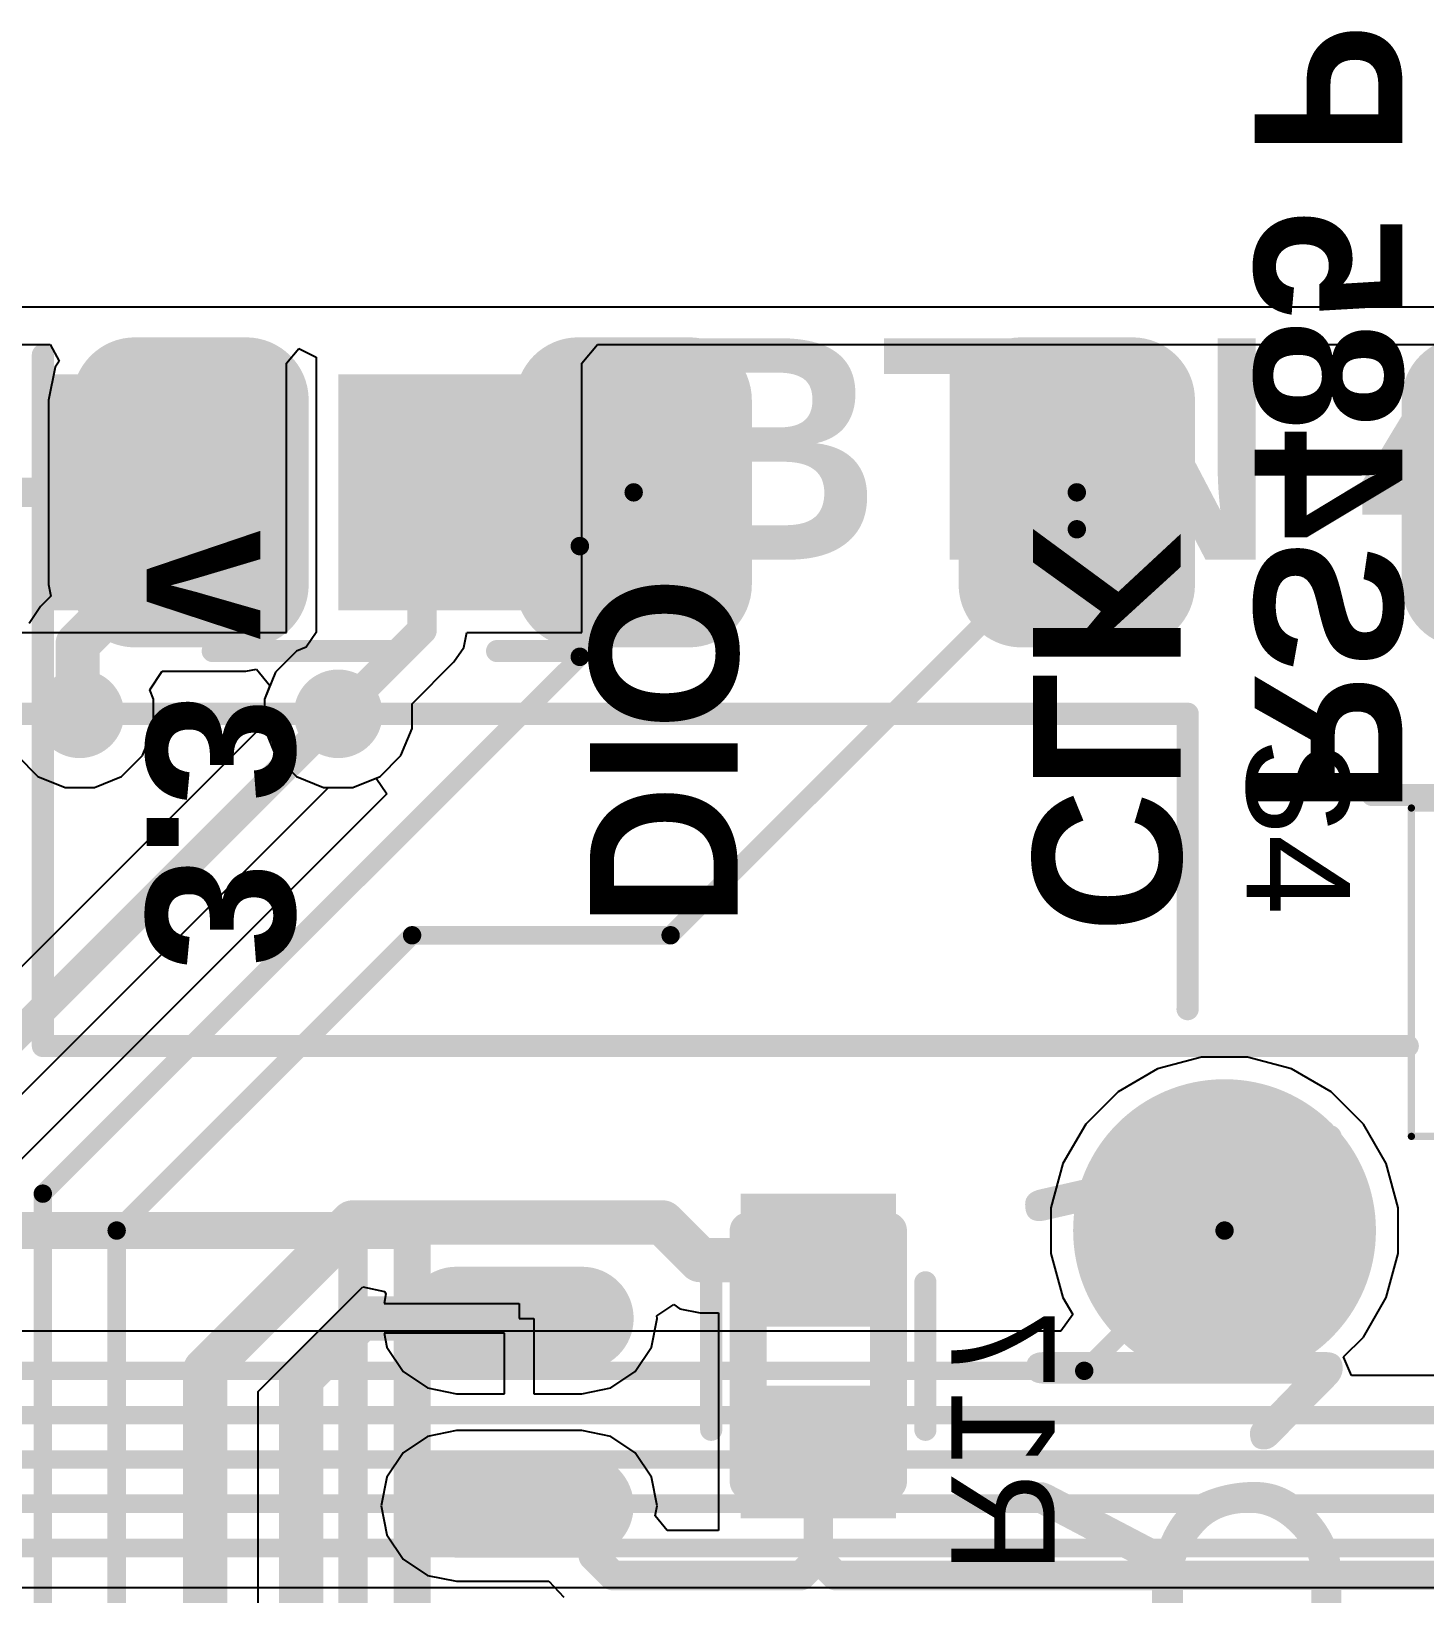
# Model space of a CAD drawing. Header units: inches. Extents: x -0.1 to 88.5, y -0.1 to 66.5.
# Drawn here: x 32.42 to 41.86, y 6.29 to 16.87 of the extents above; entities that cross this region are included whole.
import ezdxf

# ---------------------------------------------------------------- set-up
doc = ezdxf.new("R2010")
doc.units = ezdxf.units.IN
for name, color, linetype in [('Assembly Notes', 56, 'Continuous'), ('Bottom Layer', 5, 'Continuous'), ('Bottom Overlay', 54, 'Continuous'), ('Bottom Paste', 16, 'Continuous'), ('Bottom Solder', 6, 'Continuous'), ('Mechanical 13', 56, 'Continuous'), ('Mechanical 15', 56, 'Continuous'), ('Mechanical 3', 76, 'Continuous'), ('Mechanical 4', 56, 'Continuous'), ('Multi-Layer', 9, 'Continuous'), ('Pad Holes', 156, 'Continuous'), ('Top Layer', 1, 'Continuous'), ('Top Overlay', 2, 'Continuous'), ('Top Paste', 8, 'Continuous'), ('Top Solder', 216, 'Continuous'), ('Via Holes', 16, 'Continuous')]:
    doc.layers.add(name, color=color, linetype=linetype)
doc.styles.add('Arial', font='', dxfattribs={"height": 0.2})
doc.styles.add('Century Gothic_Bold', font='', dxfattribs={"height": 0.2})
doc.styles.add('GOST type B', font='', dxfattribs={"height": 0.2})
doc.styles.get('Arial').set_extended_font_data('Arial')
doc.styles.get('Century Gothic_Bold').set_extended_font_data('Century Gothic', bold=True)
doc.styles.get('GOST type B').set_extended_font_data('GOST type B')

# ---------------------------------------------------------------- blocks, each defined once
blk = doc.blocks.new('SS_PAD_B_71')
at = {"layer": 'Bottom Layer'}
h = blk.add_hatch(color=5, dxfattribs=at)
edge = h.paths.add_edge_path()
edge.add_arc((0.625, 0.375), 0.375, 0, 90)
edge.add_line((0.625, 0.75), (-0.625, 0.75))
edge.add_arc((-0.625, 0.375), 0.375, 90, 180)
edge.add_line((-1, 0.375), (-1, -0.375))
edge.add_arc((-0.625, -0.375), 0.375, 180, 270)
edge.add_line((-0.625, -0.75), (0.625, -0.75))
edge.add_arc((0.625, -0.375), 0.375, 270, 360)
edge.add_line((1, -0.375), (1, 0.375))
at = {"layer": 'Bottom Paste'}
h = blk.add_hatch(color=16, dxfattribs=at)
edge = h.paths.add_edge_path()
edge.add_arc((0.625, 0.375), 0.375, 0, 90)
edge.add_line((0.625, 0.75), (-0.625, 0.75))
edge.add_arc((-0.625, 0.375), 0.375, 90, 180)
edge.add_line((-1, 0.375), (-1, -0.375))
edge.add_arc((-0.625, -0.375), 0.375, 180, 270)
edge.add_line((-0.625, -0.75), (0.625, -0.75))
edge.add_arc((0.625, -0.375), 0.375, 270, 360)
edge.add_line((1, -0.375), (1, 0.375))
at = {"layer": 'Bottom Solder'}
h = blk.add_hatch(color=6, dxfattribs=at)
edge = h.paths.add_edge_path()
edge.add_arc((0.625, 0.375), 0.425, 0, 90)
edge.add_line((0.625, 0.8), (-0.625, 0.8))
edge.add_arc((-0.625, 0.375), 0.425, 90, 180)
edge.add_line((-1.05, 0.375), (-1.05, -0.375))
edge.add_arc((-0.625, -0.375), 0.425, 180, 270)
edge.add_line((-0.625, -0.8), (0.625, -0.8))
edge.add_arc((0.625, -0.375), 0.425, 270, 360)
edge.add_line((1.05, -0.375), (1.05, 0.375))
blk = doc.blocks.new('1206R_B_72')
at = {"layer": 'Bottom Layer'}
for points in [[(-1.985, 0.86), (-0.935, 0.86), (-0.935, -0.86), (-1.985, -0.86)], [(0.935, 0.86), (1.985, 0.86), (1.985, -0.86), (0.935, -0.86)]]:
    blk.add_hatch(color=5, dxfattribs=at).paths.add_polyline_path(points)
at = {"layer": 'Bottom Paste'}
for points in [[(-1.985, 0.86), (-0.935, 0.86), (-0.935, -0.86), (-1.985, -0.86)], [(0.935, 0.86), (1.985, 0.86), (1.985, -0.86), (0.935, -0.86)]]:
    blk.add_hatch(color=16, dxfattribs=at).paths.add_polyline_path(points)
at = {"layer": 'Bottom Solder'}
for points in [[(-2.035, 0.91), (-0.885, 0.91), (-0.885, -0.91), (-2.035, -0.91)], [(0.885, 0.91), (2.035, 0.91), (2.035, -0.91), (0.885, -0.91)]]:
    blk.add_hatch(color=6, dxfattribs=at).paths.add_polyline_path(points)
at = {"layer": 'Bottom Overlay'}
for points in [[(-0.625, 0.8, 0.15, 0.15, 0), (0.625, 0.8, 0.15, 0.15, 0)], [(-0.625, -0.8, 0.15, 0.15, 0), (0.625, -0.8, 0.15, 0.15, 0)]]:
    blk.add_lwpolyline(points, format="xyseb", dxfattribs=at)
for points in [[(-0.663, 0.8, 0.075, 0.075, 1), (-0.587, 0.8, 0.075, 0.075, 1)], [(0.587, 0.8, 0.075, 0.075, 1), (0.663, 0.8, 0.075, 0.075, 1)], [(-0.663, -0.8, 0.075, 0.075, 1), (-0.587, -0.8, 0.075, 0.075, 1)], [(0.587, -0.8, 0.075, 0.075, 1), (0.663, -0.8, 0.075, 0.075, 1)]]:
    blk.add_lwpolyline(points, format="xyseb", close=True, dxfattribs=at)
at = {"layer": 'Mechanical 13'}
for points in [[(-1.63, -0.85, 0.127, 0.127, 0), (-1.63, 0.85, 0.127, 0.127, 0)], [(-1.63, 0.85, 0.127, 0.127, 0), (1.63, 0.85, 0.127, 0.127, 0)], [(1.63, -0.85, 0.127, 0.127, 0), (1.63, 0.85, 0.127, 0.127, 0)], [(-1.63, -0.85, 0.127, 0.127, 0), (1.63, -0.85, 0.127, 0.127, 0)]]:
    blk.add_lwpolyline(points, format="xyseb", dxfattribs=at)
for points in [[(-1.662, 0.85, 0.0635, 0.0635, 1), (-1.598, 0.85, 0.0635, 0.0635, 1)], [(-1.662, 0.85, 0.0635, 0.0635, 1), (-1.598, 0.85, 0.0635, 0.0635, 1)], [(1.598, 0.85, 0.0635, 0.0635, 1), (1.662, 0.85, 0.0635, 0.0635, 1)], [(1.598, 0.85, 0.0635, 0.0635, 1), (1.662, 0.85, 0.0635, 0.0635, 1)], [(-1.662, -0.85, 0.0635, 0.0635, 1), (-1.598, -0.85, 0.0635, 0.0635, 1)], [(-1.662, -0.85, 0.0635, 0.0635, 1), (-1.598, -0.85, 0.0635, 0.0635, 1)], [(1.598, -0.85, 0.0635, 0.0635, 1), (1.662, -0.85, 0.0635, 0.0635, 1)], [(1.598, -0.85, 0.0635, 0.0635, 1), (1.662, -0.85, 0.0635, 0.0635, 1)]]:
    blk.add_lwpolyline(points, format="xyseb", close=True, dxfattribs=at)
at = {"layer": 'Mechanical 15'}
for points in [[(-2.235, -1.112, 0.05, 0.05, 0), (-2.235, 1.112, 0.05, 0.05, 0)], [(-2.235, 1.112, 0.05, 0.05, 0), (2.235, 1.112, 0.05, 0.05, 0)], [(2.235, -1.112, 0.05, 0.05, 0), (2.235, 1.112, 0.05, 0.05, 0)], [(-2.235, -1.112, 0.05, 0.05, 0), (2.235, -1.112, 0.05, 0.05, 0)]]:
    blk.add_lwpolyline(points, format="xyseb", dxfattribs=at)
for points in [[(-2.247, 1.112, 0.025, 0.025, 1), (-2.223, 1.112, 0.025, 0.025, 1)], [(-2.247, 1.112, 0.025, 0.025, 1), (-2.223, 1.112, 0.025, 0.025, 1)], [(2.223, 1.112, 0.025, 0.025, 1), (2.247, 1.112, 0.025, 0.025, 1)], [(2.223, 1.112, 0.025, 0.025, 1), (2.247, 1.112, 0.025, 0.025, 1)], [(-2.247, -1.112, 0.025, 0.025, 1), (-2.223, -1.112, 0.025, 0.025, 1)], [(-2.247, -1.112, 0.025, 0.025, 1), (-2.223, -1.112, 0.025, 0.025, 1)], [(2.223, -1.112, 0.025, 0.025, 1), (2.247, -1.112, 0.025, 0.025, 1)], [(2.223, -1.112, 0.025, 0.025, 1), (2.247, -1.112, 0.025, 0.025, 1)]]:
    blk.add_lwpolyline(points, format="xyseb", close=True, dxfattribs=at)
blk = doc.blocks.new('0603R_B_74')
at = {"layer": 'Bottom Layer'}
for points in [[(-0.25, 0.475), (-0.25, -0.475), (-1.05, -0.475), (-1.05, 0.475)], [(1.05, 0.475), (1.05, -0.475), (0.25, -0.475), (0.25, 0.475)]]:
    blk.add_hatch(color=5, dxfattribs=at).paths.add_polyline_path(points)
at = {"layer": 'Bottom Paste'}
for points in [[(-0.25, 0.475), (-0.25, -0.475), (-1.05, -0.475), (-1.05, 0.475)], [(1.05, 0.475), (1.05, -0.475), (0.25, -0.475), (0.25, 0.475)]]:
    blk.add_hatch(color=16, dxfattribs=at).paths.add_polyline_path(points)
at = {"layer": 'Bottom Solder'}
for points in [[(-0.2, 0.525), (-0.2, -0.525), (-1.1, -0.525), (-1.1, 0.525)], [(1.1, 0.525), (1.1, -0.525), (0.2, -0.525), (0.2, 0.525)]]:
    blk.add_hatch(color=6, dxfattribs=at).paths.add_polyline_path(points)
at = {"layer": 'Assembly Notes'}
for points in [[(-0.85, 0.475, 0.25, 0.25, 0), (-0.85, -0.475, 0.25, 0.25, 0)], [(-0.85, 0.475, 0.25, 0.25, 0), (0.85, 0.475, 0.25, 0.25, 0)], [(0.85, 0.475, 0.25, 0.25, 0), (0.85, -0.475, 0.25, 0.25, 0)], [(-0.85, -0.475, 0.25, 0.25, 0), (0.85, -0.475, 0.25, 0.25, 0)]]:
    blk.add_lwpolyline(points, format="xyseb", dxfattribs=at)
for points in [[(-0.913, 0.475, 0.125, 0.125, 1), (-0.788, 0.475, 0.125, 0.125, 1)], [(-0.913, 0.475, 0.125, 0.125, 1), (-0.788, 0.475, 0.125, 0.125, 1)], [(0.787, 0.475, 0.125, 0.125, 1), (0.912, 0.475, 0.125, 0.125, 1)], [(0.787, 0.475, 0.125, 0.125, 1), (0.912, 0.475, 0.125, 0.125, 1)], [(-0.913, -0.475, 0.125, 0.125, 1), (-0.788, -0.475, 0.125, 0.125, 1)], [(-0.913, -0.475, 0.125, 0.125, 1), (-0.788, -0.475, 0.125, 0.125, 1)], [(0.787, -0.475, 0.125, 0.125, 1), (0.912, -0.475, 0.125, 0.125, 1)], [(0.787, -0.475, 0.125, 0.125, 1), (0.912, -0.475, 0.125, 0.125, 1)]]:
    blk.add_lwpolyline(points, format="xyseb", close=True, dxfattribs=at)
at = {"layer": 'Bottom Overlay'}
for points in [[(-0.5, 0.725, 0.15, 0.15, 0), (0.5, 0.725, 0.15, 0.15, 0)], [(-0.5, -0.725, 0.15, 0.15, 0), (0.5, -0.725, 0.15, 0.15, 0)]]:
    blk.add_lwpolyline(points, format="xyseb", dxfattribs=at)
for points in [[(-0.537, 0.725, 0.075, 0.075, 1), (-0.462, 0.725, 0.075, 0.075, 1)], [(0.462, 0.725, 0.075, 0.075, 1), (0.537, 0.725, 0.075, 0.075, 1)], [(-0.537, -0.725, 0.075, 0.075, 1), (-0.462, -0.725, 0.075, 0.075, 1)], [(0.462, -0.725, 0.075, 0.075, 1), (0.537, -0.725, 0.075, 0.075, 1)]]:
    blk.add_lwpolyline(points, format="xyseb", close=True, dxfattribs=at)
at = {"layer": 'Assembly Notes', "style": 'GOST type B', "text_generation_flag": 2}
blk.add_text('R17', height=2.15, rotation=180, dxfattribs=at).set_placement((-2.4, -1.4))
blk = doc.blocks.new('SOIC_8_B_75')
at = {"layer": 'Bottom Layer'}
h = blk.add_hatch(color=5, dxfattribs=at)
edge = h.paths.add_edge_path()
edge.add_arc((-3.15, 1.905), 0.3, 90, 270)
edge.add_line((-3.15, 1.605), (-2.3, 1.605))
edge.add_arc((-2.3, 1.905), 0.3, 270, 450)
edge.add_line((-2.3, 2.205), (-3.15, 2.205))
h = blk.add_hatch(color=5, dxfattribs=at)
edge = h.paths.add_edge_path()
edge.add_arc((2.3, 1.905), 0.3, 90, 270)
edge.add_line((2.3, 1.605), (3.15, 1.605))
edge.add_arc((3.15, 1.905), 0.3, 270, 450)
edge.add_line((3.15, 2.205), (2.3, 2.205))
h = blk.add_hatch(color=5, dxfattribs=at)
edge = h.paths.add_edge_path()
edge.add_arc((-3.15, 0.635), 0.3, 90, 270)
edge.add_line((-3.15, 0.335), (-2.3, 0.335))
edge.add_arc((-2.3, 0.635), 0.3, 270, 450)
edge.add_line((-2.3, 0.935), (-3.15, 0.935))
h = blk.add_hatch(color=5, dxfattribs=at)
edge = h.paths.add_edge_path()
edge.add_arc((2.3, 0.635), 0.3, 90, 270)
edge.add_line((2.3, 0.335), (3.15, 0.335))
edge.add_arc((3.15, 0.635), 0.3, 270, 450)
edge.add_line((3.15, 0.935), (2.3, 0.935))
h = blk.add_hatch(color=5, dxfattribs=at)
edge = h.paths.add_edge_path()
edge.add_arc((-3.15, -0.635), 0.3, 90, 270)
edge.add_line((-3.15, -0.935), (-2.3, -0.935))
edge.add_arc((-2.3, -0.635), 0.3, 270, 450)
edge.add_line((-2.3, -0.335), (-3.15, -0.335))
h = blk.add_hatch(color=5, dxfattribs=at)
edge = h.paths.add_edge_path()
edge.add_arc((2.3, -0.635), 0.3, 90, 270)
edge.add_line((2.3, -0.935), (3.15, -0.935))
edge.add_arc((3.15, -0.635), 0.3, 270, 450)
edge.add_line((3.15, -0.335), (2.3, -0.335))
blk.add_hatch(color=5, dxfattribs=at).paths.add_polyline_path([(-2, -1.605), (-2, -2.205), (-3.45, -2.205), (-3.45, -1.605)])
h = blk.add_hatch(color=5, dxfattribs=at)
edge = h.paths.add_edge_path()
edge.add_arc((2.3, -1.905), 0.3, 90, 270)
edge.add_line((2.3, -2.205), (3.15, -2.205))
edge.add_arc((3.15, -1.905), 0.3, 270, 450)
edge.add_line((3.15, -1.605), (2.3, -1.605))
at = {"layer": 'Bottom Paste'}
h = blk.add_hatch(color=16, dxfattribs=at)
edge = h.paths.add_edge_path()
edge.add_arc((-3.15, 1.905), 0.3, 90, 270)
edge.add_line((-3.15, 1.605), (-2.3, 1.605))
edge.add_arc((-2.3, 1.905), 0.3, 270, 450)
edge.add_line((-2.3, 2.205), (-3.15, 2.205))
h = blk.add_hatch(color=16, dxfattribs=at)
edge = h.paths.add_edge_path()
edge.add_arc((2.3, 1.905), 0.3, 90, 270)
edge.add_line((2.3, 1.605), (3.15, 1.605))
edge.add_arc((3.15, 1.905), 0.3, 270, 450)
edge.add_line((3.15, 2.205), (2.3, 2.205))
h = blk.add_hatch(color=16, dxfattribs=at)
edge = h.paths.add_edge_path()
edge.add_arc((-3.15, 0.635), 0.3, 90, 270)
edge.add_line((-3.15, 0.335), (-2.3, 0.335))
edge.add_arc((-2.3, 0.635), 0.3, 270, 450)
edge.add_line((-2.3, 0.935), (-3.15, 0.935))
h = blk.add_hatch(color=16, dxfattribs=at)
edge = h.paths.add_edge_path()
edge.add_arc((2.3, 0.635), 0.3, 90, 270)
edge.add_line((2.3, 0.335), (3.15, 0.335))
edge.add_arc((3.15, 0.635), 0.3, 270, 450)
edge.add_line((3.15, 0.935), (2.3, 0.935))
h = blk.add_hatch(color=16, dxfattribs=at)
edge = h.paths.add_edge_path()
edge.add_arc((-3.15, -0.635), 0.3, 90, 270)
edge.add_line((-3.15, -0.935), (-2.3, -0.935))
edge.add_arc((-2.3, -0.635), 0.3, 270, 450)
edge.add_line((-2.3, -0.335), (-3.15, -0.335))
h = blk.add_hatch(color=16, dxfattribs=at)
edge = h.paths.add_edge_path()
edge.add_arc((2.3, -0.635), 0.3, 90, 270)
edge.add_line((2.3, -0.935), (3.15, -0.935))
edge.add_arc((3.15, -0.635), 0.3, 270, 450)
edge.add_line((3.15, -0.335), (2.3, -0.335))
blk.add_hatch(color=16, dxfattribs=at).paths.add_polyline_path([(-2, -1.605), (-2, -2.205), (-3.45, -2.205), (-3.45, -1.605)])
h = blk.add_hatch(color=16, dxfattribs=at)
edge = h.paths.add_edge_path()
edge.add_arc((2.3, -1.905), 0.3, 90, 270)
edge.add_line((2.3, -2.205), (3.15, -2.205))
edge.add_arc((3.15, -1.905), 0.3, 270, 450)
edge.add_line((3.15, -1.605), (2.3, -1.605))
at = {"layer": 'Bottom Solder'}
h = blk.add_hatch(color=6, dxfattribs=at)
edge = h.paths.add_edge_path()
edge.add_arc((-3.15, 1.905), 0.35, 90, 270)
edge.add_line((-3.15, 1.555), (-2.3, 1.555))
edge.add_arc((-2.3, 1.905), 0.35, 270, 450)
edge.add_line((-2.3, 2.255), (-3.15, 2.255))
h = blk.add_hatch(color=6, dxfattribs=at)
edge = h.paths.add_edge_path()
edge.add_arc((2.3, 1.905), 0.35, 90, 270)
edge.add_line((2.3, 1.555), (3.15, 1.555))
edge.add_arc((3.15, 1.905), 0.35, 270, 450)
edge.add_line((3.15, 2.255), (2.3, 2.255))
h = blk.add_hatch(color=6, dxfattribs=at)
edge = h.paths.add_edge_path()
edge.add_arc((-3.15, 0.635), 0.35, 90, 270)
edge.add_line((-3.15, 0.285), (-2.3, 0.285))
edge.add_arc((-2.3, 0.635), 0.35, 270, 450)
edge.add_line((-2.3, 0.985), (-3.15, 0.985))
h = blk.add_hatch(color=6, dxfattribs=at)
edge = h.paths.add_edge_path()
edge.add_arc((2.3, 0.635), 0.35, 90, 270)
edge.add_line((2.3, 0.285), (3.15, 0.285))
edge.add_arc((3.15, 0.635), 0.35, 270, 450)
edge.add_line((3.15, 0.985), (2.3, 0.985))
h = blk.add_hatch(color=6, dxfattribs=at)
edge = h.paths.add_edge_path()
edge.add_arc((-3.15, -0.635), 0.35, 90, 270)
edge.add_line((-3.15, -0.985), (-2.3, -0.985))
edge.add_arc((-2.3, -0.635), 0.35, 270, 450)
edge.add_line((-2.3, -0.285), (-3.15, -0.285))
h = blk.add_hatch(color=6, dxfattribs=at)
edge = h.paths.add_edge_path()
edge.add_arc((2.3, -0.635), 0.35, 90, 270)
edge.add_line((2.3, -0.985), (3.15, -0.985))
edge.add_arc((3.15, -0.635), 0.35, 270, 450)
edge.add_line((3.15, -0.285), (2.3, -0.285))
blk.add_hatch(color=6, dxfattribs=at).paths.add_polyline_path([(-1.95, -1.555), (-1.95, -2.255), (-3.5, -2.255), (-3.5, -1.555)])
h = blk.add_hatch(color=6, dxfattribs=at)
edge = h.paths.add_edge_path()
edge.add_arc((2.3, -1.905), 0.35, 90, 270)
edge.add_line((2.3, -2.255), (3.15, -2.255))
edge.add_arc((3.15, -1.905), 0.35, 270, 450)
edge.add_line((3.15, -1.555), (2.3, -1.555))
at = {"layer": 'Bottom Overlay'}
for points in [[(-1.6, 2.5, 0.2, 0.2, 0), (1.6, 2.5, 0.2, 0.2, 0)], [(-1.6, -2.5, 0.2, 0.2, 0), (-1.6, 2.5, 0.2, 0.2, 0)], [(1.6, -2.5, 0.2, 0.2, 0), (1.6, 2.5, 0.2, 0.2, 0)], [(-1.6, -2.5, 0.2, 0.2, 0), (1.6, -2.5, 0.2, 0.2, 0)]]:
    blk.add_lwpolyline(points, format="xyseb", dxfattribs=at)
for points in [[(-1.65, 2.5, 0.1, 0.1, 1), (-1.55, 2.5, 0.1, 0.1, 1)], [(-1.65, 2.5, 0.1, 0.1, 1), (-1.55, 2.5, 0.1, 0.1, 1)], [(1.55, 2.5, 0.1, 0.1, 1), (1.65, 2.5, 0.1, 0.1, 1)], [(1.55, 2.5, 0.1, 0.1, 1), (1.65, 2.5, 0.1, 0.1, 1)], [(-0.3, -1.5, 0.6, 0.6, 1), (-0.9, -1.5, 0.6, 0.6, 1)], [(-1.05, -1.5, 0.3, 0.3, 1), (-0.75, -1.5, 0.3, 0.3, 1)], [(-0.45, -1.5, 0.3, 0.3, 1), (-0.15, -1.5, 0.3, 0.3, 1)], [(-1.65, -2.5, 0.1, 0.1, 1), (-1.55, -2.5, 0.1, 0.1, 1)], [(-1.65, -2.5, 0.1, 0.1, 1), (-1.55, -2.5, 0.1, 0.1, 1)], [(1.55, -2.5, 0.1, 0.1, 1), (1.65, -2.5, 0.1, 0.1, 1)], [(1.55, -2.5, 0.1, 0.1, 1), (1.65, -2.5, 0.1, 0.1, 1)], [(-2.6, -2.755, 0.25, 0.25, 1), (-2.85, -2.755, 0.25, 0.25, 1)], [(-2.913, -2.755, 0.125, 0.125, 1), (-2.788, -2.755, 0.125, 0.125, 1)], [(-2.662, -2.755, 0.125, 0.125, 1), (-2.538, -2.755, 0.125, 0.125, 1)]]:
    blk.add_lwpolyline(points, format="xyseb", close=True, dxfattribs=at)
at = {"layer": 'Mechanical 4'}
for points in [[(-2, 2.5, 0.25, 0.25, 0), (2, 2.5, 0.25, 0.25, 0)], [(-2, -2.5, 0.25, 0.25, 0), (-2, 2.5, 0.25, 0.25, 0)], [(2, -2.5, 0.25, 0.25, 0), (2, 2.5, 0.25, 0.25, 0)], [(-2, -2.5, 0.25, 0.25, 0), (2, -2.5, 0.25, 0.25, 0)]]:
    blk.add_lwpolyline(points, format="xyseb", dxfattribs=at)
for points in [[(-2.063, 2.5, 0.125, 0.125, 1), (-1.938, 2.5, 0.125, 0.125, 1)], [(-2.063, 2.5, 0.125, 0.125, 1), (-1.938, 2.5, 0.125, 0.125, 1)], [(1.937, 2.5, 0.125, 0.125, 1), (2.062, 2.5, 0.125, 0.125, 1)], [(1.937, 2.5, 0.125, 0.125, 1), (2.062, 2.5, 0.125, 0.125, 1)], [(-0.525, -1.525, 0.25, 0.25, 1), (-1.525, -1.525, 0.25, 0.25, 1)], [(-1.587, -1.525, 0.125, 0.125, 1), (-1.463, -1.525, 0.125, 0.125, 1)], [(-0.588, -1.525, 0.125, 0.125, 1), (-0.463, -1.525, 0.125, 0.125, 1)], [(-2.063, -2.5, 0.125, 0.125, 1), (-1.938, -2.5, 0.125, 0.125, 1)], [(-2.063, -2.5, 0.125, 0.125, 1), (-1.938, -2.5, 0.125, 0.125, 1)], [(1.937, -2.5, 0.125, 0.125, 1), (2.062, -2.5, 0.125, 0.125, 1)], [(1.937, -2.5, 0.125, 0.125, 1), (2.062, -2.5, 0.125, 0.125, 1)]]:
    blk.add_lwpolyline(points, format="xyseb", close=True, dxfattribs=at)
blk = doc.blocks.new('SS_PAD_B_89')
at = {"layer": 'Bottom Layer'}
h = blk.add_hatch(color=5, dxfattribs=at)
edge = h.paths.add_edge_path()
edge.add_arc((0.625, 0.375), 0.375, 0, 90)
edge.add_line((0.625, 0.75), (-0.625, 0.75))
edge.add_arc((-0.625, 0.375), 0.375, 90, 180)
edge.add_line((-1, 0.375), (-1, -0.375))
edge.add_arc((-0.625, -0.375), 0.375, 180, 270)
edge.add_line((-0.625, -0.75), (0.625, -0.75))
edge.add_arc((0.625, -0.375), 0.375, 270, 360)
edge.add_line((1, -0.375), (1, 0.375))
at = {"layer": 'Bottom Paste'}
h = blk.add_hatch(color=16, dxfattribs=at)
edge = h.paths.add_edge_path()
edge.add_arc((0.625, 0.375), 0.375, 0, 90)
edge.add_line((0.625, 0.75), (-0.625, 0.75))
edge.add_arc((-0.625, 0.375), 0.375, 90, 180)
edge.add_line((-1, 0.375), (-1, -0.375))
edge.add_arc((-0.625, -0.375), 0.375, 180, 270)
edge.add_line((-0.625, -0.75), (0.625, -0.75))
edge.add_arc((0.625, -0.375), 0.375, 270, 360)
edge.add_line((1, -0.375), (1, 0.375))
at = {"layer": 'Bottom Solder'}
h = blk.add_hatch(color=6, dxfattribs=at)
edge = h.paths.add_edge_path()
edge.add_arc((0.625, 0.375), 0.425, 0, 90)
edge.add_line((0.625, 0.8), (-0.625, 0.8))
edge.add_arc((-0.625, 0.375), 0.425, 90, 180)
edge.add_line((-1.05, 0.375), (-1.05, -0.375))
edge.add_arc((-0.625, -0.375), 0.425, 180, 270)
edge.add_line((-0.625, -0.8), (0.625, -0.8))
edge.add_arc((0.625, -0.375), 0.425, 270, 360)
edge.add_line((1.05, -0.375), (1.05, 0.375))
blk = doc.blocks.new('SS_PAD_B_90')
at = {"layer": 'Bottom Layer'}
h = blk.add_hatch(color=5, dxfattribs=at)
edge = h.paths.add_edge_path()
edge.add_arc((0.625, 0.375), 0.375, 0, 90)
edge.add_line((0.625, 0.75), (-0.625, 0.75))
edge.add_arc((-0.625, 0.375), 0.375, 90, 180)
edge.add_line((-1, 0.375), (-1, -0.375))
edge.add_arc((-0.625, -0.375), 0.375, 180, 270)
edge.add_line((-0.625, -0.75), (0.625, -0.75))
edge.add_arc((0.625, -0.375), 0.375, 270, 360)
edge.add_line((1, -0.375), (1, 0.375))
at = {"layer": 'Bottom Paste'}
h = blk.add_hatch(color=16, dxfattribs=at)
edge = h.paths.add_edge_path()
edge.add_arc((0.625, 0.375), 0.375, 0, 90)
edge.add_line((0.625, 0.75), (-0.625, 0.75))
edge.add_arc((-0.625, 0.375), 0.375, 90, 180)
edge.add_line((-1, 0.375), (-1, -0.375))
edge.add_arc((-0.625, -0.375), 0.375, 180, 270)
edge.add_line((-0.625, -0.75), (0.625, -0.75))
edge.add_arc((0.625, -0.375), 0.375, 270, 360)
edge.add_line((1, -0.375), (1, 0.375))
at = {"layer": 'Bottom Solder'}
h = blk.add_hatch(color=6, dxfattribs=at)
edge = h.paths.add_edge_path()
edge.add_arc((0.625, 0.375), 0.425, 0, 90)
edge.add_line((0.625, 0.8), (-0.625, 0.8))
edge.add_arc((-0.625, 0.375), 0.425, 90, 180)
edge.add_line((-1.05, 0.375), (-1.05, -0.375))
edge.add_arc((-0.625, -0.375), 0.425, 180, 270)
edge.add_line((-0.625, -0.8), (0.625, -0.8))
edge.add_arc((0.625, -0.375), 0.425, 270, 360)
edge.add_line((1.05, -0.375), (1.05, 0.375))
blk = doc.blocks.new('SS_PAD_B_91')
at = {"layer": 'Bottom Layer'}
h = blk.add_hatch(color=5, dxfattribs=at)
edge = h.paths.add_edge_path()
edge.add_arc((0.625, 0.375), 0.375, 0, 90)
edge.add_line((0.625, 0.75), (-0.625, 0.75))
edge.add_arc((-0.625, 0.375), 0.375, 90, 180)
edge.add_line((-1, 0.375), (-1, -0.375))
edge.add_arc((-0.625, -0.375), 0.375, 180, 270)
edge.add_line((-0.625, -0.75), (0.625, -0.75))
edge.add_arc((0.625, -0.375), 0.375, 270, 360)
edge.add_line((1, -0.375), (1, 0.375))
at = {"layer": 'Bottom Paste'}
h = blk.add_hatch(color=16, dxfattribs=at)
edge = h.paths.add_edge_path()
edge.add_arc((0.625, 0.375), 0.375, 0, 90)
edge.add_line((0.625, 0.75), (-0.625, 0.75))
edge.add_arc((-0.625, 0.375), 0.375, 90, 180)
edge.add_line((-1, 0.375), (-1, -0.375))
edge.add_arc((-0.625, -0.375), 0.375, 180, 270)
edge.add_line((-0.625, -0.75), (0.625, -0.75))
edge.add_arc((0.625, -0.375), 0.375, 270, 360)
edge.add_line((1, -0.375), (1, 0.375))
at = {"layer": 'Bottom Solder'}
h = blk.add_hatch(color=6, dxfattribs=at)
edge = h.paths.add_edge_path()
edge.add_arc((0.625, 0.375), 0.425, 0, 90)
edge.add_line((0.625, 0.8), (-0.625, 0.8))
edge.add_arc((-0.625, 0.375), 0.425, 90, 180)
edge.add_line((-1.05, 0.375), (-1.05, -0.375))
edge.add_arc((-0.625, -0.375), 0.425, 180, 270)
edge.add_line((-0.625, -0.8), (0.625, -0.8))
edge.add_arc((0.625, -0.375), 0.425, 270, 360)
edge.add_line((1.05, -0.375), (1.05, 0.375))
blk = doc.blocks.new('B______DIP_12_12_95')
at = {"layer": 'Bottom Layer'}
h = blk.add_hatch(color=5, dxfattribs=at)
edge = h.paths.add_edge_path()
edge.add_arc((0, -5), 0.975, 0, 360)
at = {"layer": 'Bottom Solder'}
h = blk.add_hatch(color=6, dxfattribs=at)
edge = h.paths.add_edge_path()
edge.add_arc((0, -5), 1.025, 0, 360)
at = {"layer": 'Multi-Layer'}
h = blk.add_hatch(color=9, dxfattribs=at)
edge = h.paths.add_edge_path()
edge.add_arc((0, -5), 0.975, 0, 360)
at = {"layer": 'Pad Holes'}
h = blk.add_hatch(color=7, dxfattribs=at)
edge = h.paths.add_edge_path()
edge.add_arc((0, -5), 0.65, 0, 360)
at = {"layer": 'Top Layer'}
h = blk.add_hatch(color=1, dxfattribs=at)
edge = h.paths.add_edge_path()
edge.add_arc((0, -5), 0.975, 0, 360)
at = {"layer": 'Top Solder'}
h = blk.add_hatch(color=216, dxfattribs=at)
edge = h.paths.add_edge_path()
edge.add_arc((0, -5), 1.025, 0, 360)
at = {"layer": 'Top Overlay'}
for points in [[(0.25, -6.5, 0.15, 0.15, 0), (0.25, -8.5, 0.15, 0.15, 0)], [(12.25, -8.5, 0.15, 0.15, 0), (0.25, -8.5, 0.15, 0.15, 0)]]:
    blk.add_lwpolyline(points, format="xyseb", dxfattribs=at)
for points in [[(0.212, -6.5, 0.075, 0.075, 1), (0.288, -6.5, 0.075, 0.075, 1)], [(0.212, -8.5, 0.075, 0.075, 1), (0.288, -8.5, 0.075, 0.075, 1)], [(0.212, -8.5, 0.075, 0.075, 1), (0.288, -8.5, 0.075, 0.075, 1)]]:
    blk.add_lwpolyline(points, format="xyseb", close=True, dxfattribs=at)
blk = doc.blocks.new('0805D_117')
at = {"layer": 'Top Layer'}
for points in [[(-1.7, -0.75), (-1.7, 0.75), (-0.3, 0.75), (-0.3, -0.75)], [(0.3, -0.75), (0.3, 0.75), (1.7, 0.75), (1.7, -0.75)]]:
    blk.add_hatch(color=1, dxfattribs=at).paths.add_polyline_path(points)
at = {"layer": 'Top Paste'}
for points in [[(-1.7, -0.75), (-1.7, 0.75), (-0.3, 0.75), (-0.3, -0.75)], [(0.3, -0.75), (0.3, 0.75), (1.7, 0.75), (1.7, -0.75)]]:
    blk.add_hatch(color=8, dxfattribs=at).paths.add_polyline_path(points)
at = {"layer": 'Top Solder'}
for points in [[(-1.75, -0.8), (-1.75, 0.8), (-0.25, 0.8), (-0.25, -0.8)], [(0.25, -0.8), (0.25, 0.8), (1.75, 0.8), (1.75, -0.8)]]:
    blk.add_hatch(color=216, dxfattribs=at).paths.add_polyline_path(points)
at = {"layer": 'Top Overlay'}
for points in [[(1.975, 0.425, 0.15, 0.15, 0), (1.975, 0.931, 0.15, 0.15, 0)], [(1.975, -1.075, 0.15, 0.15, 0), (1.975, -0.425, 0.15, 0.15, 0)], [(-0.6, -1.075, 0.15, 0.15, 0), (0.6, -1.075, 0.15, 0.15, 0)], [(1.325, -1.075, 0.15, 0.15, 0), (1.975, -1.075, 0.15, 0.15, 0)]]:
    blk.add_lwpolyline(points, format="xyseb", dxfattribs=at)
for points in [[(1.937, 0.931, 0.075, 0.075, 1), (2.013, 0.931, 0.075, 0.075, 1)], [(1.937, 0.425, 0.075, 0.075, 1), (2.013, 0.425, 0.075, 0.075, 1)], [(1.937, -0.425, 0.075, 0.075, 1), (2.013, -0.425, 0.075, 0.075, 1)], [(-0.637, -1.075, 0.075, 0.075, 1), (-0.562, -1.075, 0.075, 0.075, 1)], [(0.562, -1.075, 0.075, 0.075, 1), (0.637, -1.075, 0.075, 0.075, 1)], [(1.288, -1.075, 0.075, 0.075, 1), (1.363, -1.075, 0.075, 0.075, 1)], [(1.937, -1.075, 0.075, 0.075, 1), (2.013, -1.075, 0.075, 0.075, 1)], [(1.937, -1.075, 0.075, 0.075, 1), (2.013, -1.075, 0.075, 0.075, 1)]]:
    blk.add_lwpolyline(points, format="xyseb", close=True, dxfattribs=at)

msp = doc.modelspace()

# ---------------------------------------------------------------- hatches: boundary and pattern name
at = {"layer": 'Bottom Layer'}
h = msp.add_hatch(color=5, dxfattribs=at)
edge = h.paths.add_edge_path()
edge.add_arc((32.75, 12.25), 0.3, 0, 360)
h = msp.add_hatch(color=5, dxfattribs=at)
edge = h.paths.add_edge_path()
edge.add_arc((34.5, 12.25), 0.3, 0, 360)
at = {"layer": 'Top Layer'}
h = msp.add_hatch(color=1, dxfattribs=at)
edge = h.paths.add_edge_path()
edge.add_arc((32.75, 12.25), 0.3, 0, 360)
h = msp.add_hatch(color=1, dxfattribs=at)
edge = h.paths.add_edge_path()
edge.add_arc((34.5, 12.25), 0.3, 0, 360)
at = {"layer": 'Via Holes'}
h = msp.add_hatch(color=7, dxfattribs=at)
edge = h.paths.add_edge_path()
edge.add_arc((32.75, 12.25), 0.15, 0, 360)
h = msp.add_hatch(color=7, dxfattribs=at)
edge = h.paths.add_edge_path()
edge.add_arc((34.5, 12.25), 0.15, 0, 360)

# ---------------------------------------------------------------- linework, layer by layer
at = {"layer": 'Bottom Layer'}
for p, q in [((20.506, 14.751), (32.55, 14.751)), ((32.55, 14.751), (32.61, 14.639)), ((32.61, 14.639), (32.583, 14.599)), ((32.583, 14.599), (32.539, 14.375)), ((32.539, 14.375), (32.539, 13.125)), ((32.539, 13.125), (32.554, 13.047)), ((32.554, 13.047), (32.484, 12.977)), ((32.484, 12.977), (32.407, 12.861)), ((33.224, 12.412), (33.309, 12.539)), ((33.309, 12.539), (33.875, 12.539)), ((33.875, 12.539), (33.947, 12.553)), ((33.947, 12.553), (34.038, 12.442)), ((33.25, 12.349), (33.224, 12.412)), ((34.038, 12.442), (34, 12.349)), ((33.25, 12.151), (33.25, 12.349)), ((34, 12.349), (34, 12.183)), ((34, 12.183), (30.873, 9.056)), ((33.174, 11.967), (33.25, 12.151)), ((32.326, 11.967), (32.467, 11.826)), ((33.033, 11.826), (33.174, 11.967)), ((31.216, 8.534), (34.433, 11.75)), ((32.467, 11.826), (32.651, 11.75)), ((32.651, 11.75), (32.849, 11.75)), ((32.849, 11.75), (33.033, 11.826)), ((34.433, 11.75), (34.599, 11.75)), ((34.599, 11.75), (34.757, 11.815)), ((34.757, 11.815), (34.829, 11.708)), ((34.829, 11.708), (32.311, 9.189)), ((33.957, 7.659), (34.666, 8.369)), ((34.666, 8.369), (34.814, 8.337)), ((34.823, 8.321), (34.81, 8.255)), ((34.81, 8.255), (35.725, 8.255)), ((34.814, 8.337), (34.823, 8.321)), ((35.725, 8.255), (35.725, 8.155)), ((35.725, 8.155), (35.825, 8.155)), ((35.825, 8.155), (35.825, 7.645)), ((36.621, 7.96), (36.66, 8.155)), ((36.656, 8.173), (36.771, 8.249)), ((36.66, 8.155), (36.656, 8.173)), ((36.771, 8.249), (36.813, 8.22)), ((36.813, 8.22), (36.95, 8.193)), ((36.95, 8.193), (37.075, 8.193)), ((37.075, 8.193), (37.075, 7.95)), ((35.625, 8.055), (34.81, 8.055)), ((34.81, 8.055), (34.829, 7.96)), ((35.625, 7.645), (35.625, 8.055)), ((34.829, 7.96), (34.94, 7.795)), ((36.51, 7.795), (36.621, 7.96)), ((37.075, 7.95), (37.075, 7.95)), ((37.075, 7.95), (37.075, 7.85)), ((37.075, 7.85), (37.075, 7.85)), ((37.075, 7.85), (37.075, 6.718)), ((34.94, 7.795), (35.105, 7.684)), ((36.345, 7.684), (36.51, 7.795)), ((33.957, 5.616), (33.957, 7.659)), ((35.105, 7.684), (35.3, 7.645)), ((35.3, 7.645), (35.625, 7.645)), ((35.825, 7.645), (36.15, 7.645)), ((36.15, 7.645), (36.345, 7.684)), ((35.105, 7.356), (34.94, 7.245)), ((35.3, 7.395), (35.105, 7.356)), ((36.15, 7.395), (35.3, 7.395)), ((36.345, 7.356), (36.15, 7.395)), ((36.51, 7.245), (36.345, 7.356)), ((34.94, 7.245), (34.829, 7.08)), ((36.621, 7.08), (36.51, 7.245)), ((34.829, 7.08), (34.79, 6.885)), ((36.66, 6.885), (36.621, 7.08)), ((34.79, 6.885), (34.829, 6.69)), ((36.646, 6.817), (36.66, 6.885)), ((36.727, 6.718), (36.646, 6.817)), ((34.829, 6.69), (34.94, 6.525)), ((37.075, 6.718), (36.727, 6.718)), ((34.94, 6.525), (35.105, 6.414)), ((35.105, 6.414), (35.3, 6.375)), ((35.3, 6.375), (35.925, 6.375)), ((35.925, 6.375), (36.027, 6.268))]:
    msp.add_line(p, q, dxfattribs=at)
for points in [[(33.5, 13.488, 0.3, 0.3, 0), (33.5, 13.75, 0.3, 0.3, 0)], [(36.136, 13.386, 0.125, 0.125, 0), (36.5, 13.75, 0.125, 0.125, 0)], [(39.5, 13.5, 0.125, 0.125, 0), (39.5, 13.75, 0.125, 0.125, 0)], [(32.736, 12.724, 0.3, 0.3, 0), (33.5, 13.488, 0.3, 0.3, 0)], [(36.75, 10.75, 0.125, 0.125, 0), (39.5, 13.5, 0.125, 0.125, 0)], [(36.136, 12.636, 0.125, 0.125, 0), (36.136, 13.386, 0.125, 0.125, 0)], [(32.736, 12.264, 0.3, 0.3, 0), (32.736, 12.724, 0.3, 0.3, 0)], [(32.5, 9, 0.125, 0.125, 0), (36.136, 12.636, 0.125, 0.125, 0)], [(32.736, 12.264, 0.3, 0.3, 0), (32.75, 12.25, 0.3, 0.3, 0)], [(31, 8.75, 0.2, 0.2, 0), (34.5, 12.25, 0.2, 0.2, 0)], [(34.5, 12.25, 0.2, 0.2, 0), (34.5, 12.25, 0.2, 0.2, 0)], [(33, 8.75, 0.125, 0.125, 0), (35, 10.75, 0.125, 0.125, 0)], [(35, 10.75, 0.125, 0.125, 0), (36.75, 10.75, 0.125, 0.125, 0)], [(32.5, 4, 0.125, 0.125, 0), (32.5, 9, 0.125, 0.125, 0)], [(33.6, 7.807, 0.3, 0.3, 0), (34.598, 8.805, 0.3, 0.3, 0)], [(34.598, 8.805, 0.3, 0.3, 0), (36.695, 8.805, 0.3, 0.3, 0)], [(36.695, 8.805, 0.3, 0.3, 0), (36.95, 8.55, 0.3, 0.3, 0)], [(33, 3.75, 0.125, 0.125, 0), (33, 8.75, 0.125, 0.125, 0)], [(36.95, 8.55, 0.3, 0.3, 0), (37.75, 8.55, 0.3, 0.3, 0)], [(34.25, 7.75, 0.3, 0.3, 0), (34.655, 8.155, 0.3, 0.3, 0)], [(34.655, 8.155, 0.3, 0.3, 0), (35.725, 8.155, 0.3, 0.3, 0)], [(33.6, 5.468, 0.3, 0.3, 0), (33.6, 7.807, 0.3, 0.3, 0)], [(34.25, 5.738, 0.3, 0.3, 0), (34.25, 7.75, 0.3, 0.3, 0)], [(37.75, 6.53, 0.2, 0.2, 0), (37.75, 7.25, 0.2, 0.2, 0)], [(35.725, 6.885, 0.2, 0.2, 0), (36.042, 6.885, 0.2, 0.2, 0)], [(36.042, 6.885, 0.2, 0.2, 0), (36.227, 6.7, 0.2, 0.2, 0)], [(36.227, 6.546, 0.2, 0.2, 0), (36.227, 6.7, 0.2, 0.2, 0)], [(36.227, 6.546, 0.2, 0.2, 0), (36.36, 6.413, 0.2, 0.2, 0)], [(37.633, 6.413, 0.2, 0.2, 0), (37.75, 6.53, 0.2, 0.2, 0)], [(37.75, 6.53, 0.2, 0.2, 0), (37.867, 6.413, 0.2, 0.2, 0)], [(36.36, 6.413, 0.2, 0.2, 0), (37.633, 6.413, 0.2, 0.2, 0)], [(37.867, 6.413, 0.2, 0.2, 0), (40.149, 6.413, 0.2, 0.2, 0)], [(40.149, 6.413, 0.2, 0.2, 0), (40.151, 6.415, 0.2, 0.2, 0)], [(40.151, 6.415, 0.2, 0.2, 0), (42.483, 6.415, 0.2, 0.2, 0)]]:
    msp.add_lwpolyline(points, format="xyseb", dxfattribs=at)
for points in [[(33.425, 13.75, 0.15, 0.15, 1), (33.575, 13.75, 0.15, 0.15, 1)], [(36.469, 13.75, 0.0625, 0.0625, 1), (36.531, 13.75, 0.0625, 0.0625, 1)], [(39.469, 13.75, 0.0625, 0.0625, 1), (39.531, 13.75, 0.0625, 0.0625, 1)], [(33.425, 13.488, 0.15, 0.15, 1), (33.575, 13.488, 0.15, 0.15, 1)], [(33.425, 13.488, 0.15, 0.15, 1), (33.575, 13.488, 0.15, 0.15, 1)], [(39.469, 13.5, 0.0625, 0.0625, 1), (39.531, 13.5, 0.0625, 0.0625, 1)], [(39.469, 13.5, 0.0625, 0.0625, 1), (39.531, 13.5, 0.0625, 0.0625, 1)], [(36.104, 13.386, 0.0625, 0.0625, 1), (36.167, 13.386, 0.0625, 0.0625, 1)], [(36.104, 13.386, 0.0625, 0.0625, 1), (36.167, 13.386, 0.0625, 0.0625, 1)], [(32.661, 12.724, 0.15, 0.15, 1), (32.811, 12.724, 0.15, 0.15, 1)], [(32.661, 12.724, 0.15, 0.15, 1), (32.811, 12.724, 0.15, 0.15, 1)], [(36.104, 12.636, 0.0625, 0.0625, 1), (36.167, 12.636, 0.0625, 0.0625, 1)], [(36.104, 12.636, 0.0625, 0.0625, 1), (36.167, 12.636, 0.0625, 0.0625, 1)], [(32.661, 12.264, 0.15, 0.15, 1), (32.811, 12.264, 0.15, 0.15, 1)], [(32.661, 12.264, 0.15, 0.15, 1), (32.811, 12.264, 0.15, 0.15, 1)], [(32.675, 12.25, 0.15, 0.15, 1), (32.825, 12.25, 0.15, 0.15, 1)], [(34.45, 12.25, 0.1, 0.1, 1), (34.55, 12.25, 0.1, 0.1, 1)], [(34.45, 12.25, 0.1, 0.1, 1), (34.55, 12.25, 0.1, 0.1, 1)], [(34.45, 12.25, 0.1, 0.1, 1), (34.55, 12.25, 0.1, 0.1, 1)], [(34.969, 10.75, 0.0625, 0.0625, 1), (35.031, 10.75, 0.0625, 0.0625, 1)], [(34.969, 10.75, 0.0625, 0.0625, 1), (35.031, 10.75, 0.0625, 0.0625, 1)], [(36.719, 10.75, 0.0625, 0.0625, 1), (36.781, 10.75, 0.0625, 0.0625, 1)], [(36.719, 10.75, 0.0625, 0.0625, 1), (36.781, 10.75, 0.0625, 0.0625, 1)], [(32.469, 9, 0.0625, 0.0625, 1), (32.531, 9, 0.0625, 0.0625, 1)], [(32.469, 9, 0.0625, 0.0625, 1), (32.531, 9, 0.0625, 0.0625, 1)], [(34.523, 8.805, 0.15, 0.15, 1), (34.673, 8.805, 0.15, 0.15, 1)], [(34.523, 8.805, 0.15, 0.15, 1), (34.673, 8.805, 0.15, 0.15, 1)], [(36.62, 8.805, 0.15, 0.15, 1), (36.77, 8.805, 0.15, 0.15, 1)], [(36.62, 8.805, 0.15, 0.15, 1), (36.77, 8.805, 0.15, 0.15, 1)], [(32.969, 8.75, 0.0625, 0.0625, 1), (33.031, 8.75, 0.0625, 0.0625, 1)], [(32.969, 8.75, 0.0625, 0.0625, 1), (33.031, 8.75, 0.0625, 0.0625, 1)], [(36.875, 8.55, 0.15, 0.15, 1), (37.025, 8.55, 0.15, 0.15, 1)], [(36.875, 8.55, 0.15, 0.15, 1), (37.025, 8.55, 0.15, 0.15, 1)], [(37.675, 8.55, 0.15, 0.15, 1), (37.825, 8.55, 0.15, 0.15, 1)], [(34.58, 8.155, 0.15, 0.15, 1), (34.73, 8.155, 0.15, 0.15, 1)], [(34.58, 8.155, 0.15, 0.15, 1), (34.73, 8.155, 0.15, 0.15, 1)], [(35.65, 8.155, 0.15, 0.15, 1), (35.8, 8.155, 0.15, 0.15, 1)], [(33.525, 7.807, 0.15, 0.15, 1), (33.675, 7.807, 0.15, 0.15, 1)], [(33.525, 7.807, 0.15, 0.15, 1), (33.675, 7.807, 0.15, 0.15, 1)], [(34.175, 7.75, 0.15, 0.15, 1), (34.325, 7.75, 0.15, 0.15, 1)], [(34.175, 7.75, 0.15, 0.15, 1), (34.325, 7.75, 0.15, 0.15, 1)], [(37.7, 7.25, 0.1, 0.1, 1), (37.8, 7.25, 0.1, 0.1, 1)], [(35.675, 6.885, 0.1, 0.1, 1), (35.775, 6.885, 0.1, 0.1, 1)], [(35.992, 6.885, 0.1, 0.1, 1), (36.092, 6.885, 0.1, 0.1, 1)], [(35.992, 6.885, 0.1, 0.1, 1), (36.092, 6.885, 0.1, 0.1, 1)], [(36.177, 6.7, 0.1, 0.1, 1), (36.277, 6.7, 0.1, 0.1, 1)], [(36.177, 6.7, 0.1, 0.1, 1), (36.277, 6.7, 0.1, 0.1, 1)], [(36.177, 6.546, 0.1, 0.1, 1), (36.277, 6.546, 0.1, 0.1, 1)], [(36.177, 6.546, 0.1, 0.1, 1), (36.277, 6.546, 0.1, 0.1, 1)], [(37.7, 6.53, 0.1, 0.1, 1), (37.8, 6.53, 0.1, 0.1, 1)], [(37.7, 6.53, 0.1, 0.1, 1), (37.8, 6.53, 0.1, 0.1, 1)], [(37.7, 6.53, 0.1, 0.1, 1), (37.8, 6.53, 0.1, 0.1, 1)], [(36.31, 6.413, 0.1, 0.1, 1), (36.41, 6.413, 0.1, 0.1, 1)], [(36.31, 6.413, 0.1, 0.1, 1), (36.41, 6.413, 0.1, 0.1, 1)], [(37.583, 6.413, 0.1, 0.1, 1), (37.683, 6.413, 0.1, 0.1, 1)], [(37.583, 6.413, 0.1, 0.1, 1), (37.683, 6.413, 0.1, 0.1, 1)], [(37.817, 6.413, 0.1, 0.1, 1), (37.917, 6.413, 0.1, 0.1, 1)], [(37.817, 6.413, 0.1, 0.1, 1), (37.917, 6.413, 0.1, 0.1, 1)], [(40.099, 6.413, 0.1, 0.1, 1), (40.199, 6.413, 0.1, 0.1, 1)], [(40.099, 6.413, 0.1, 0.1, 1), (40.199, 6.413, 0.1, 0.1, 1)], [(40.101, 6.415, 0.1, 0.1, 1), (40.201, 6.415, 0.1, 0.1, 1)], [(40.101, 6.415, 0.1, 0.1, 1), (40.201, 6.415, 0.1, 0.1, 1)]]:
    msp.add_lwpolyline(points, format="xyseb", close=True, dxfattribs=at)
at = {"layer": 'Bottom Overlay'}
for points in [[(32.5, 10, 0.15, 0.15, 0), (32.5, 14.681, 0.15, 0.15, 0)], [(41.5, 11.7, 0.15, 0.15, 0), (42.5, 11.7, 0.15, 0.15, 0)], [(32.5, 10, 0.15, 0.15, 0), (41.74, 10, 0.15, 0.15, 0)]]:
    msp.add_lwpolyline(points, format="xyseb", dxfattribs=at)
for points in [[(32.463, 14.681, 0.075, 0.075, 1), (32.538, 14.681, 0.075, 0.075, 1)], [(41.463, 11.7, 0.075, 0.075, 1), (41.538, 11.7, 0.075, 0.075, 1)], [(32.463, 10, 0.075, 0.075, 1), (32.538, 10, 0.075, 0.075, 1)], [(32.463, 10, 0.075, 0.075, 1), (32.538, 10, 0.075, 0.075, 1)], [(41.703, 10, 0.075, 0.075, 1), (41.778, 10, 0.075, 0.075, 1)]]:
    msp.add_lwpolyline(points, format="xyseb", close=True, dxfattribs=at)
at = {"layer": 'Mechanical 3'}
msp.add_lwpolyline([(20.506, 15.006, 0.0127, 0.0127, 0), (85.506, 15.006, 0.0127, 0.0127, 0)], format="xyseb", dxfattribs=at)
at = {"layer": 'Top Layer'}
for p, q in [((34.15, 14.624), (34.233, 14.724)), ((34.233, 14.724), (34.35, 14.666)), ((36.15, 14.624), (36.256, 14.751)), ((36.256, 14.751), (55.244, 14.751)), ((34.15, 12.8), (34.15, 14.624)), ((34.35, 14.666), (34.35, 14.624)), ((34.35, 14.624), (34.35, 12.8)), ((36.15, 12.8), (36.15, 14.624)), ((32.35, 12.8), (34.15, 12.8)), ((34.282, 12.701), (34.217, 12.674)), ((34.35, 12.8), (34.282, 12.701)), ((35.283, 12.601), (35.35, 12.7)), ((35.35, 12.7), (35.37, 12.8)), ((35.37, 12.8), (36.15, 12.8)), ((34.217, 12.674), (34.076, 12.533)), ((35, 12.317), (35.283, 12.601)), ((35.283, 12.601), (35.283, 12.601)), ((34.076, 12.533), (34, 12.349)), ((34, 12.349), (34, 12.151)), ((35, 12.151), (35, 12.317)), ((34, 12.151), (34.076, 11.967)), ((34.924, 11.967), (35, 12.151)), ((34.076, 11.967), (34.217, 11.826)), ((34.783, 11.826), (34.924, 11.967)), ((34.217, 11.826), (34.401, 11.75)), ((34.401, 11.75), (34.599, 11.75)), ((34.599, 11.75), (34.783, 11.826)), ((40.046, 9.845), (39.779, 9.69)), ((40.345, 9.925), (40.046, 9.845)), ((40.655, 9.925), (40.345, 9.925)), ((40.954, 9.845), (40.655, 9.925)), ((41.221, 9.69), (40.954, 9.845)), ((39.779, 9.69), (39.56, 9.471)), ((41.44, 9.471), (41.221, 9.69)), ((39.56, 9.471), (39.405, 9.204)), ((41.595, 9.204), (41.44, 9.471)), ((39.405, 9.204), (39.325, 8.905)), ((41.675, 8.905), (41.595, 9.204)), ((39.325, 8.905), (39.325, 8.595)), ((41.675, 8.595), (41.675, 8.905)), ((39.325, 8.595), (39.405, 8.296)), ((41.595, 8.296), (41.675, 8.595)), ((39.405, 8.296), (39.472, 8.181)), ((41.44, 8.029), (41.595, 8.296)), ((39.472, 8.181), (39.391, 8.068)), ((39.391, 8.068), (32.204, 8.068)), ((41.306, 7.895), (41.44, 8.029)), ((41.359, 7.768), (41.306, 7.895)), ((47.825, 7.768), (41.359, 7.768)), ((16.539, 6.332), (47.289, 6.332))]:
    msp.add_line(p, q, dxfattribs=at)
for points in [[(29.9, 13.75, 0.2, 0.2, 0), (33.25, 13.75, 0.2, 0.2, 0)], [(35.067, 13.567, 0.2, 0.2, 0), (35.25, 13.75, 0.2, 0.2, 0)], [(35.067, 12.817, 0.2, 0.2, 0), (35.067, 13.567, 0.2, 0.2, 0)], [(34.5, 12.25, 0.2, 0.2, 0), (35.067, 12.817, 0.2, 0.2, 0)], [(39.55, 7.8, 0.125, 0.125, 0), (40.5, 8.75, 0.125, 0.125, 0)], [(28.95, 7.8, 0.125, 0.125, 0), (39.55, 7.8, 0.125, 0.125, 0)], [(21.3, 7.5, 0.125, 0.125, 0), (50, 7.5, 0.125, 0.125, 0)], [(20.8, 7.2, 0.125, 0.125, 0), (72.45, 7.2, 0.125, 0.125, 0)], [(17.35, 6.9, 0.125, 0.125, 0), (47.811, 6.9, 0.125, 0.125, 0)], [(16.529, 6.6, 0.125, 0.125, 0), (47.4, 6.6, 0.125, 0.125, 0)]]:
    msp.add_lwpolyline(points, format="xyseb", dxfattribs=at)
for points in [[(33.2, 13.75, 0.1, 0.1, 1), (33.3, 13.75, 0.1, 0.1, 1)], [(35.2, 13.75, 0.1, 0.1, 1), (35.3, 13.75, 0.1, 0.1, 1)], [(35.017, 13.567, 0.1, 0.1, 1), (35.117, 13.567, 0.1, 0.1, 1)], [(35.017, 13.567, 0.1, 0.1, 1), (35.117, 13.567, 0.1, 0.1, 1)], [(35.017, 12.817, 0.1, 0.1, 1), (35.117, 12.817, 0.1, 0.1, 1)], [(35.017, 12.817, 0.1, 0.1, 1), (35.117, 12.817, 0.1, 0.1, 1)], [(34.45, 12.25, 0.1, 0.1, 1), (34.55, 12.25, 0.1, 0.1, 1)], [(40.469, 8.75, 0.0625, 0.0625, 1), (40.531, 8.75, 0.0625, 0.0625, 1)], [(39.519, 7.8, 0.0625, 0.0625, 1), (39.581, 7.8, 0.0625, 0.0625, 1)], [(39.519, 7.8, 0.0625, 0.0625, 1), (39.581, 7.8, 0.0625, 0.0625, 1)]]:
    msp.add_lwpolyline(points, format="xyseb", close=True, dxfattribs=at)

# ---------------------------------------------------------------- block references
for name, p in [('0805D_117', (34.25, 13.75)), ('1206R_B_72', (44, 10.5)), ('SOIC_8_B_75', (33, 6.25))]:
    msp.add_blockref(name, p)
for name, p, rotation in [('SS_PAD_B_89', (33.5, 13.75), 270), ('SS_PAD_B_71', (36.5, 13.75), 270), ('SS_PAD_B_90', (39.5, 13.75), 270), ('SS_PAD_B_91', (42.5, 13.75), 90), ('B______DIP_12_12_95', (40.5, 3.75), 180), ('0603R_B_74', (37.75, 7.9), 90)]:
    msp.add_blockref(name, p, dxfattribs=dict(rotation=rotation))

# ---------------------------------------------------------------- texts
at = {"layer": 'Bottom Overlay', "text_generation_flag": 2}
for s, height, style, p in [('RS485 P', 1, 'Century Gothic_Bold', (40.704, 11.567)), ('3.3 v', 1, 'Century Gothic_Bold', (33.204, 10.521)), ('CLK', 1, 'Century Gothic_Bold', (39.204, 10.766)), ('DIO', 1, 'Century Gothic_Bold', (36.204, 10.803)), ('R17', 0.7, 'Arial', (38.65, 6.425))]:
    msp.add_text(s, height=height, rotation=270, dxfattribs=dict(at, style=style)).set_placement(p)
at = {"layer": 'Top Overlay'}
for s, height, rotation, style, p in [('BTN 4', 1.5, 360, 'Century Gothic_Bold', (36.723, 13.294)), ('S4', 0.7, 270, 'Arial', (40.65, 12.083))]:
    msp.add_text(s, height=height, rotation=rotation, dxfattribs=dict(at, style=style)).set_placement(p)

doc.saveas('drawing.dxf')
